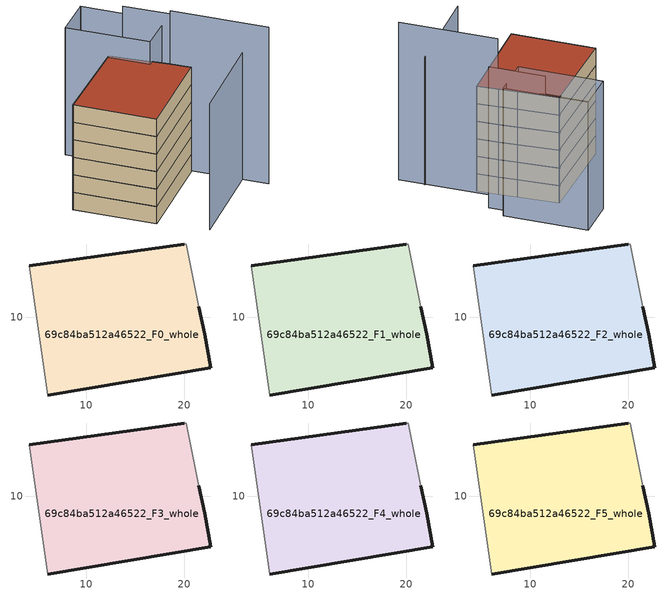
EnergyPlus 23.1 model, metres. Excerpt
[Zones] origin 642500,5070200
69c84ba512a46522_F0_whole
 floor ground (EU_floor_Construction): 22.68,4.88 22.08,8.29 21.48,11.08 20.18,17.49 19.98,17.49 4.17,15.29 6.06,2.08 z0
 wall outside (EU_wall_Construction): 4.17,15.29 19.98,17.49 / 21.48,11.08 22.08,8.29 22.68,4.88 6.06,2.08 z0:3
 wall adiabatic (EU_wall_Construction): 19.98,17.49 20.18,17.49 21.48,11.08 / 6.06,2.08 4.17,15.29 z0:3
69c84ba512a46522_F1_whole
 floor to 69c84ba512a46522_F0_whole (EU_floor_Construction): 22.68,4.88 22.08,8.29 21.48,11.08 20.18,17.49 19.98,17.49 4.17,15.29 6.06,2.08 z3
 wall outside (EU_wall_Construction): 4.17,15.29 19.98,17.49 / 21.48,11.08 22.08,8.29 22.68,4.88 6.06,2.08 z3:6
 wall adiabatic (EU_wall_Construction): 19.98,17.49 20.18,17.49 21.48,11.08 / 6.06,2.08 4.17,15.29 z3:6
69c84ba512a46522_F2_whole
 floor to 69c84ba512a46522_F1_whole (EU_floor_Construction): 22.68,4.88 22.08,8.29 21.48,11.08 20.18,17.49 19.98,17.49 4.17,15.29 6.06,2.08 z6
 wall outside (EU_wall_Construction): 4.17,15.29 19.98,17.49 / 21.48,11.08 22.08,8.29 22.68,4.88 6.06,2.08 z6:9
 wall adiabatic (EU_wall_Construction): 19.98,17.49 20.18,17.49 21.48,11.08 / 6.06,2.08 4.17,15.29 z6:9
69c84ba512a46522_F3_whole
 floor to 69c84ba512a46522_F2_whole (EU_floor_Construction): 22.68,4.88 22.08,8.29 21.48,11.08 20.18,17.49 19.98,17.49 4.17,15.29 6.06,2.08 z9
 wall outside (EU_wall_Construction): 4.17,15.29 19.98,17.49 / 21.48,11.08 22.08,8.29 22.68,4.88 6.06,2.08 z9:12
 wall adiabatic (EU_wall_Construction): 19.98,17.49 20.18,17.49 21.48,11.08 / 6.06,2.08 4.17,15.29 z9:12
69c84ba512a46522_F4_whole
 floor to 69c84ba512a46522_F3_whole (EU_floor_Construction): 22.68,4.88 22.08,8.29 21.48,11.08 20.18,17.49 19.98,17.49 4.17,15.29 6.06,2.08 z12
 wall outside (EU_wall_Construction): 4.17,15.29 19.98,17.49 / 21.48,11.08 22.08,8.29 22.68,4.88 6.06,2.08 z12:15
 wall adiabatic (EU_wall_Construction): 19.98,17.49 20.18,17.49 21.48,11.08 / 6.06,2.08 4.17,15.29 z12:15
69c84ba512a46522_F5_whole
 floor to 69c84ba512a46522_F4_whole (EU_floor_Construction): 22.68,4.88 22.08,8.29 21.48,11.08 20.18,17.49 19.98,17.49 4.17,15.29 6.06,2.08 z15
 wall outside (EU_wall_Construction): 4.17,15.29 19.98,17.49 / 21.48,11.08 22.08,8.29 22.68,4.88 6.06,2.08 z15:18
 wall adiabatic (EU_wall_Construction): 19.98,17.49 20.18,17.49 21.48,11.08 / 6.06,2.08 4.17,15.29 z15:18
 roof outside (EU_roof_Construction): 20.18,17.49 21.48,11.08 22.08,8.29 22.68,4.88 6.06,2.08 4.17,15.29 19.98,17.49 z18
shading: 8.08,-5.81 24.35,-2.91 z0:21.7; 24.81,-7.07 22.53,8.34 z0:26.9; 26.3,8.84 24.96,17.64 z0:24.1; 25.49,25.1 27.46,11.82 / 27.46,11.82 20.65,10.81 / 20.65,10.81 18.68,24.1 / 18.68,24.1 25.49,25.1 z0:21.8; 26.53,17.68 25.49,25.09 z0:21.9
[Building]
EU S2 Campaign: North Axis=0; Terrain=City; Solar Distribution=FullExterior
[Site:Location]
Lyon-Bron: Latitude=45.75; Longitude=5; Time Zone=1; Elevation=198
[SizingPeriod:WeatherFileDays]
AnnualSizingPeriod: Begin Month=1; Begin Day of Month=1; End Month=12; End Day of Month=31; Day of Week for Start Day=Monday; Use Weather File Daylight Saving Period=No; Use Weather File Rain and Snow Indicators=No
[MATERIAL]
EU_InternalMass_Material: Roughness=MediumRough; Thickness=0.1; Conductivity=1; Density=1800; Specific Heat=900; Thermal Absorptance=0.9; Solar Absorptance=0.7; Visible Absorptance=0.7
[MATERIAL:NOMASS] Roughness=MediumRough; Thermal Absorptance=0.9; Solar Absorptance=0.7; Visible Absorptance=0.7
Name | Thermal Resistance
EU_wall_NoMass | 0.776494
EU_roof_NoMass | 0.486893
EU_floor_NoMass | 0.421597
[CONSTRUCTION]
EU_wall_Construction: EU_wall_NoMass
EU_roof_Construction: EU_roof_NoMass
EU_floor_Construction: EU_floor_NoMass
EU_InternalMass_Construction: EU_InternalMass_Material
[ZONE] Type=1; Multiplier=1; Ceiling Height=autocalculate; Floor Area=autocalculate; Part of Total Floor Area=Yes
Name | Volume
69c84ba512a46522_F0_whole | 650.005
69c84ba512a46522_F1_whole; 69c84ba512a46522_F2_whole; 69c84ba512a46522_F3_whole; 69c84ba512a46522_F4_whole; 69c84ba512a46522_F5_whole | 650.004
[INTERNALMASS] Construction=EU_InternalMass_Construction; Surface Area=216.668
Name | Zone or ZoneList
69c84ba512a46522_F0_whole_EU_InternalMass | 69c84ba512a46522_F0_whole
69c84ba512a46522_F1_whole_EU_InternalMass | 69c84ba512a46522_F1_whole
69c84ba512a46522_F2_whole_EU_InternalMass | 69c84ba512a46522_F2_whole
69c84ba512a46522_F3_whole_EU_InternalMass | 69c84ba512a46522_F3_whole
69c84ba512a46522_F4_whole_EU_InternalMass | 69c84ba512a46522_F4_whole
69c84ba512a46522_F5_whole_EU_InternalMass | 69c84ba512a46522_F5_whole
[OTHEREQUIPMENT] Fuel Type=Electricity; Design Level Calculation Method=Watts/Area; Power per Zone Floor Area=1; Fraction Latent=0; Fraction Radiant=0; Fraction Lost=0; Carbon Dioxide Generation Rate=0; EndUse Subcategory=EU_Step8_InternalGains
Name | Zone or ZoneList or Space or SpaceList | Schedule
EU_Step8_InternalGain_69c84ba512a46522_F0_whole_f000 | 69c84ba512a46522_F0_whole | EU_Step8_GainSchedule_69c84ba512a46522_F0_whole_f000
EU_Step8_InternalGain_69c84ba512a46522_F1_whole_f000 | 69c84ba512a46522_F1_whole | EU_Step8_GainSchedule_69c84ba512a46522_F1_whole_f000
EU_Step8_InternalGain_69c84ba512a46522_F2_whole_f000 | 69c84ba512a46522_F2_whole | EU_Step8_GainSchedule_69c84ba512a46522_F2_whole_f000
EU_Step8_InternalGain_69c84ba512a46522_F3_whole_f000 | 69c84ba512a46522_F3_whole | EU_Step8_GainSchedule_69c84ba512a46522_F3_whole_f000
EU_Step8_InternalGain_69c84ba512a46522_F4_whole_f000 | 69c84ba512a46522_F4_whole | EU_Step8_GainSchedule_69c84ba512a46522_F4_whole_f000
EU_Step8_InternalGain_69c84ba512a46522_F5_whole_f000 | 69c84ba512a46522_F5_whole | EU_Step8_GainSchedule_69c84ba512a46522_F5_whole_f000
[ZONEVENTILATION:DESIGNFLOWRATE] Schedule=EU_AlwaysOn; Design Flow Rate Calculation Method=AirChanges/Hour; Air Changes per Hour=0.693814; Ventilation Type=Natural; Fan Pressure Rise=0; Fan Total Efficiency=1; Constant Term Coefficient=1; Temperature Term Coefficient=0; Velocity Term Coefficient=0; Velocity Squared Term Coefficient=0; Minimum Indoor Temperature=-100; Maximum Indoor Temperature=100; Delta Temperature=-100; Minimum Outdoor Temperature=-100; Maximum Outdoor Temperature=100; Maximum Wind Speed=40
Name | Zone or ZoneList or Space or SpaceList
EU_ConstantAir_69c84ba512a46522_F0_whole | 69c84ba512a46522_F0_whole
EU_ConstantAir_69c84ba512a46522_F1_whole | 69c84ba512a46522_F1_whole
EU_ConstantAir_69c84ba512a46522_F2_whole | 69c84ba512a46522_F2_whole
EU_ConstantAir_69c84ba512a46522_F3_whole | 69c84ba512a46522_F3_whole
EU_ConstantAir_69c84ba512a46522_F4_whole | 69c84ba512a46522_F4_whole
EU_ConstantAir_69c84ba512a46522_F5_whole | 69c84ba512a46522_F5_whole
[HVACTEMPLATE:THERMOSTAT] Constant Heating Setpoint=20; Constant Cooling Setpoint=50
EU_HeatOnly_69c84ba512a46522_F0_whole; EU_HeatOnly_69c84ba512a46522_F1_whole; EU_HeatOnly_69c84ba512a46522_F2_whole; EU_HeatOnly_69c84ba512a46522_F3_whole; EU_HeatOnly_69c84ba512a46522_F4_whole; EU_HeatOnly_69c84ba512a46522_F5_whole
[HVACTEMPLATE:ZONE:IDEALLOADSAIRSYSTEM] System Availability Schedule=EU_AlwaysOn; Maximum Heating Supply Air Temperature=50; Minimum Cooling Supply Air Temperature=13; Maximum Heating Supply Air Humidity Ratio=0.0156; Minimum Cooling Supply Air Humidity Ratio=0.0077; Heating Limit=NoLimit; Cooling Limit=NoLimit; Heating Availability Schedule=EU_AlwaysOn; Cooling Availability Schedule=EU_CoolingOff; Dehumidification Control Type=ConstantSensibleHeatRatio; Cooling Sensible Heat Ratio=0.7; Dehumidification Setpoint=60; Humidification Control Type=None; Humidification Setpoint=30; Outdoor Air Method=None; Outdoor Air Flow Rate per Person=0.00944; Outdoor Air Flow Rate per Zone Floor Area=0; Outdoor Air Flow Rate per Zone=0; Demand Controlled Ventilation Type=None; Outdoor Air Economizer Type=NoEconomizer; Heat Recovery Type=None; Sensible Heat Recovery Effectiveness=0.7; Latent Heat Recovery Effectiveness=0.65
Name | Template Thermostat
69c84ba512a46522_F0_whole | EU_HeatOnly_69c84ba512a46522_F0_whole
69c84ba512a46522_F1_whole | EU_HeatOnly_69c84ba512a46522_F1_whole
69c84ba512a46522_F2_whole | EU_HeatOnly_69c84ba512a46522_F2_whole
69c84ba512a46522_F3_whole | EU_HeatOnly_69c84ba512a46522_F3_whole
69c84ba512a46522_F4_whole | EU_HeatOnly_69c84ba512a46522_F4_whole
69c84ba512a46522_F5_whole | EU_HeatOnly_69c84ba512a46522_F5_whole
[SIZING:ZONE] Zone Cooling Design Supply Air Temperature Input Method=SupplyAirTemperature; Zone Cooling Design Supply Air Temperature=13; Zone Heating Design Supply Air Temperature Input Method=SupplyAirTemperature; Zone Heating Design Supply Air Temperature=50; Zone Cooling Design Supply Air Humidity Ratio=0.008; Zone Heating Design Supply Air Humidity Ratio=0.008; Cooling Design Air Flow Method=DesignDay; Cooling Design Air Flow Rate=0; Cooling Minimum Air Flow per Zone Floor Area=0.000762; Cooling Minimum Air Flow=0; Cooling Minimum Air Flow Fraction=0.2; Heating Design Air Flow Method=DesignDay; Heating Design Air Flow Rate=0; Heating Maximum Air Flow per Zone Floor Area=0.002032; Heating Maximum Air Flow=0.141576; Heating Maximum Air Flow Fraction=0.3; Account for Dedicated Outdoor Air System=No; Dedicated Outdoor Air System Control Strategy=NeutralSupplyAir; Dedicated Outdoor Air Low Setpoint Temperature for Design=autosize; Dedicated Outdoor Air High Setpoint Temperature for Design=autosize; Zone Load Sizing Method=Sensible Load Only No Latent Load; Zone Latent Cooling Design Supply Air Humidity Ratio Input Method=HumidityRatioDifference; Zone Cooling Design Supply Air Humidity Ratio Difference=0.005; Zone Latent Heating Design Supply Air Humidity Ratio Input Method=HumidityRatioDifference; Zone Humidification Design Supply Air Humidity Ratio Difference=0.005
69c84ba512a46522_F0_whole; 69c84ba512a46522_F1_whole; 69c84ba512a46522_F2_whole; 69c84ba512a46522_F3_whole; 69c84ba512a46522_F4_whole; 69c84ba512a46522_F5_whole
[SCHEDULE:CONSTANT]
Name | Hourly Value
EU_AlwaysOn | 1
EU_CoolingOff | 0
[SCHEDULE:FILE] Column Number=1; Rows to Skip at Top=0; Number of Hours of Data=8760; Column Separator=Comma; Interpolate to Timestep=No; Minutes per Item=60; Adjust Schedule for Daylight Savings=Yes
Name | File
EU_Step8_GainSchedule_69c84ba512a46522_F0_whole_f000 | ../../schedules/69c84ba512a46522/69c84ba512a46522_F0_whole_f000_gain.csv
EU_Step8_GainSchedule_69c84ba512a46522_F1_whole_f000 | ../../schedules/69c84ba512a46522/69c84ba512a46522_F1_whole_f000_gain.csv
EU_Step8_GainSchedule_69c84ba512a46522_F2_whole_f000 | ../../schedules/69c84ba512a46522/69c84ba512a46522_F2_whole_f000_gain.csv
EU_Step8_GainSchedule_69c84ba512a46522_F3_whole_f000 | ../../schedules/69c84ba512a46522/69c84ba512a46522_F3_whole_f000_gain.csv
EU_Step8_GainSchedule_69c84ba512a46522_F4_whole_f000 | ../../schedules/69c84ba512a46522/69c84ba512a46522_F4_whole_f000_gain.csv
EU_Step8_GainSchedule_69c84ba512a46522_F5_whole_f000 | ../../schedules/69c84ba512a46522/69c84ba512a46522_F5_whole_f000_gain.csv
